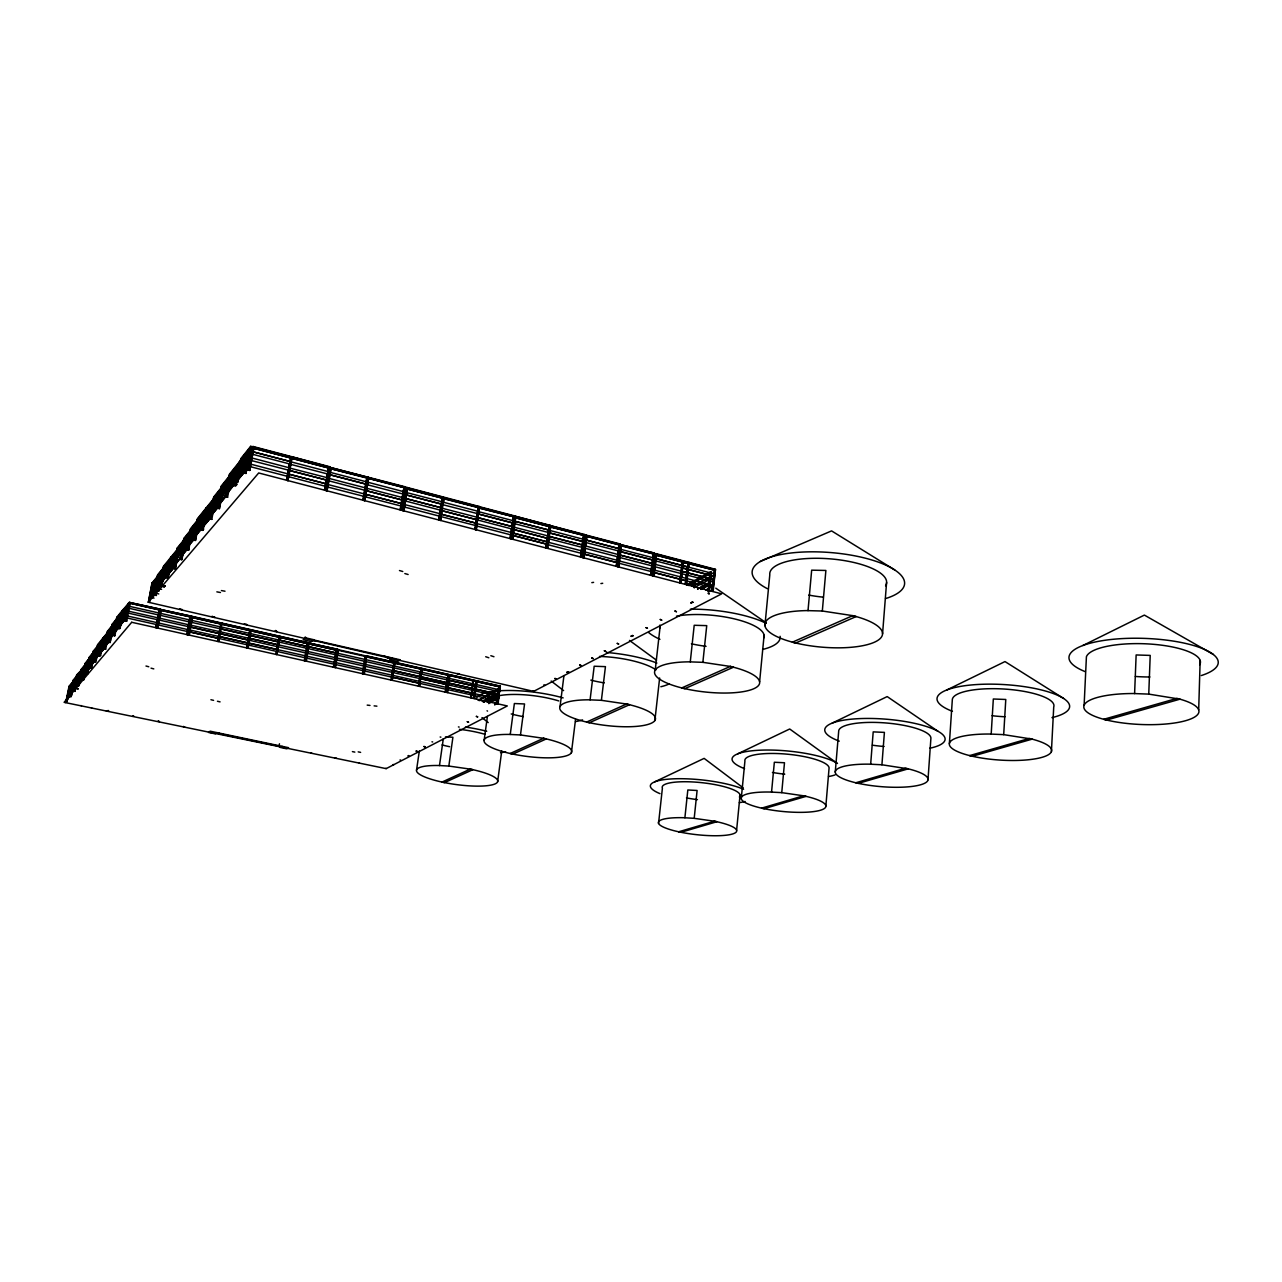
<?xml version="1.0" encoding="UTF-8"?>
<svg xmlns="http://www.w3.org/2000/svg" width="1282" height="1282" viewBox="0 0 1282 1282"><rect width="100%" height="100%" fill="white"/><g stroke="black" fill="none" stroke-linecap="round" stroke-linejoin="round"><path stroke-width="1.5" d="M1198.686 709.747L1200.16 660.39M1148.752 694.107L1133.32 693.53A57.642 15.4 2.4 0 0 1088.242 712.968A57.642 15.4 2.4 0 0 1176.251 722.727A57.642 15.4 2.4 0 0 1176.988 698.386L1103.754 719.298L1106.67 720.035L1180.001 699.171L1148.752 694.107L1150.21 655.406L1136.14 654.958L1134.602 693.578M145.988 666.031L148.76 666.752M1084.123 705.244L1086.415 656.737A57.225 16.57 2 0 1 1150.916 644.109A57.225 16.57 2 0 1 1199.728 664.733M1051.416 751.605L1053.724 706.975A50.911 13.814 3.5 0 0 1006.61 689.203A50.911 13.814 3.5 0 0 952.35 699.347L949.385 743.544M151.036 668.162L153.792 668.884M1003.694 734.634L990.057 734.041A51.248 12.82 3.8 0 0 954.657 750.13A51.248 12.82 3.8 0 0 1034.045 759.04A51.248 12.82 3.8 0 0 1029.334 738.448L969.625 755.595L972.349 756.252L1032.154 739.137L1003.694 734.634L1005.777 699.475L993.326 698.994L991.194 734.089M927.992 779.793L930.876 738.608A46.248 11.794 4.6 0 0 885.333 722.92A46.248 11.794 4.6 0 0 838.684 731.349L835.255 772.149M881.92 764.777L869.645 764.168A46.537 10.929 4.8 0 0 841.329 777.934A46.537 10.929 4.8 0 0 914.034 786.154A46.537 10.929 4.8 0 0 905.541 768.222L855.783 782.773L858.347 783.35L908.201 768.847L881.92 764.777L884.404 732.391L873.202 731.878L870.67 764.216M882.561 633.853L886.583 582.509M825.864 805.993L829.085 767.934A42.306 10.064 5.5 0 0 785.449 754.024A42.306 10.064 5.5 0 0 744.922 761.027L741.236 798.766M822.323 611.017L852.722 615.648A59.052 18.044 4.8 0 1 865.975 644.99A59.052 18.044 4.8 0 1 773.431 634.814A59.052 18.044 4.8 0 1 806.715 610.601L822.323 611.017L825.88 570.458L811.666 570.17L808.013 610.633M781.748 792.645L803.558 795.802A42.546 9.327 5.6 0 1 814.535 811.474A42.546 9.327 5.6 0 1 747.759 803.846A42.546 9.327 5.6 0 1 770.642 792.052L781.748 792.645L784.488 762.758L774.344 762.261L771.556 792.1M764.905 625.616L769.793 574.865A58.587 19.374 4.5 0 1 832.338 559.048A58.587 19.374 4.5 0 1 885.574 585.826M759.617 681.752L764.104 635.231M736.605 830.303L740.067 794.808M712.824 581.852L713.177 579.48L655.134 564.32M655.519 560.843L713.529 576.051L713.786 573.743L655.679 558.583L687.216 566.804M711.847 591.162L714.507 570.137L711.847 591.162L713.193 591.13L715.484 569.336L655.759 553.6L652.794 575.874L654.14 575.826L656.544 554.866L653.676 576.099M712.712 591.387L715.484 569.336M694.203 818.333L714.523 821.233A39.389 8.012 6.2 0 1 727.311 835.063A39.389 8.012 6.2 0 1 665.358 827.932A39.389 8.012 6.2 0 1 684.043 817.724L694.203 818.333L697.104 790.481L687.825 789.968L684.892 817.772M708.065 591.851L709.859 574.945M708.513 591.627L710.308 574.705M693.802 581.932L710.5 572.83L710.613 571.804L711.542 572.06L710.981 573.31M708.962 590.393L709.202 588.085L709.17 590.457M700.773 589.351L709.571 584.656L710.02 582.413L697.712 589.015M700.982 589.416L709.779 584.72L710.404 576.644L710.388 578.999M709.459 591.867L711.238 574.945M702.873 662.329L730.291 666.432A52.818 14.679 6 0 1 746.925 690.918A52.818 14.679 6 0 1 663.868 681.655A52.818 14.679 6 0 1 689.139 661.849L702.873 662.329L706.735 625.632L694.203 625.279L690.277 661.881M692.088 586.355L692.488 582.653M692.52 586.114L693.033 581.419L693.947 581.659M693.434 586.355L693.915 580.938L710.613 571.804M693.642 587.252L694.235 581.691M694.123 587.733L694.716 582.172M695.165 581.932L694.556 587.541L694.588 585.217L710.404 576.644M679.668 582.893L682.553 560.731L679.668 582.893L681.03 582.861L683.322 561.981L680.566 583.118M658.547 823.429L662.393 788.206A39.181 8.67 6.2 0 1 703.193 782.837A39.181 8.67 6.2 0 1 739.345 797.003M685.309 584.239L688.065 563.102L685.309 584.239L686.671 584.191L689.059 562.301L686.191 584.464M654.878 720.532L659.637 677.986M655.23 670.101L660.214 625.696M650.551 575.153L653.403 553.904L650.551 575.153L651.897 575.105L654.413 553.103L620.2 544.546L654.413 553.103M651.432 575.378L653.964 553.375M652.794 575.874L655.759 553.6M616.273 566.195L619.254 544.818L616.273 566.195L617.62 566.147L620.28 544.017L586.034 535.059L582.813 557.606L584.159 557.558L586.819 536.341L583.727 557.83M617.636 562.606L618.565 554.93M619.03 551.1L620.28 544.017M601.402 700.325L626.513 704.026A48.187 12.291 6.8 0 1 645.391 725.099A48.187 12.291 6.8 0 1 569.609 716.574A48.187 12.291 6.8 0 1 589.063 699.812L601.402 700.325L605.441 666.64L594.175 666.239L590.089 699.844M620.087 545.587L654.301 554.128L621.433 545.539L618.902 566.628L617.555 566.676L620.648 544.257M618.453 566.9L619.591 557.446L651.625 565.747M619.975 555.042L651.993 563.359L619.879 555.106L620.68 549.225L620.296 551.629L652.394 559.881L620.392 551.548M571.419 752.678L575.554 719.33M560.042 706.606L563.952 675.598M580.49 556.853L583.582 535.347L580.49 556.853L581.836 556.805L584.64 534.53L549.898 525.444L546.949 547.831L547.879 548.071L550.683 526.742L549.497 532.911L582.525 541.405L549.497 532.911M581.403 557.093L584.64 534.53M582.813 557.606L586.034 535.059M520.476 734.955L543.536 738.304A44.181 10.336 7.4 0 1 563.535 756.54A44.181 10.336 7.4 0 1 494.179 748.672A44.181 10.336 7.4 0 1 509.323 734.426L520.476 734.955L524.546 703.962L514.37 703.53L510.252 734.474M545.892 547.815L549.113 526.181L545.892 547.815L547.879 548.071M547.302 542.318L547.815 538.44M548.824 530.684L550.17 525.364L546.533 548.135M547.59 542.238L548.343 536.421M548.856 532.543L549.754 525.668M548.039 544.658L549.129 536.357L582.076 544.914L549.033 536.437M498.185 703.818L499.515 688.13L489.131 693.802L488.025 701.863M497.608 781.78L501.727 751.044M487.208 702.296L488.955 695.229M487.481 702.151L488.586 694.091L488.234 702.328M510.14 538.472L513.473 516.71L510.14 538.472L511.486 538.424L510.54 538.184M511.358 536.773L512.159 530.924M512.688 527.014L514.563 515.893L478.827 506.55L475.221 529.498L478.827 506.55M488.779 702.039L489.884 693.963M514.867 521.277L548.327 529.915L514.867 521.277L515.749 517.447L512.8 538.905L511.47 538.969L514.563 515.893M484.179 740.034L487.4 716.462M511.47 538.969L514.947 516.149L550.17 525.364M512.415 539.209L514.531 523.665L547.927 532.351M513.81 529.514L547.142 538.248L513.729 529.594L514.05 527.206L547.558 535.812M447.722 692.552L449.79 674.669L500.333 686.142L497.688 703.722L499.227 686.96L497.144 703.802M497.416 703.658L499.515 688.13M497.688 703.722L500.333 686.142M488.474 694.908L478.362 700.405L488.586 694.091M479.869 700.741L478.474 699.603M470.622 697.664L473.362 679.989L471.343 697.825M473.571 698.353L476.183 681.511L473.571 698.353L474.58 698.353L477.016 680.854L474.292 698.514M448.828 766.059L470.238 769.12A40.976 8.782 7.8 0 1 490.974 785.113A40.976 8.782 7.8 0 1 426.826 777.773A40.976 8.782 7.8 0 1 438.636 765.514L448.828 766.059L452.915 737.246L445.463 736.894M445.319 692.056L447.995 675.149L445.319 692.056L446.328 692.056L448.844 674.492L366.668 655.855L364.392 673.995M446.04 692.216L448.844 674.492M449.79 674.669L446.985 692.392M439.486 765.562L443.316 738.72M479.244 508.169L476.183 529.754L474.885 529.274L478.346 507.368M475.414 525.588L475.846 523.104L441.345 514.29L475.846 523.104M476.263 519.595L441.889 510.685L476.263 519.595L476.696 517.127L442.242 508.281L440.447 520.412L439.47 520.172L440.063 516.213M478.09 513.826L476.231 529.21L474.885 529.274M403.766 510.845L407.484 488.682L404.118 510.524L402.788 510.589L406.666 487.352L479.452 506.566L479.308 507.624L406.154 488.762L442.899 498.377L443.059 497.304L408.253 488.186M476.183 529.754L479.452 506.566M477.898 517.672L511.79 526.469L477.898 517.672L477.641 519.995L511.454 528.857M416.522 770.178L419.342 750.932M438.716 519.819L442.306 497.785L438.716 519.819L439.678 520.075L440.559 514.146M478.298 507.928L514.419 516.95L442.691 498.474L443.428 496.983L439.838 519.851M441.152 510.204L441.729 506.262M442.867 504.611L444.021 498.394L440.447 520.412M418.589 686.11L421.057 668.403M420.929 669.22L418.445 686.03L419.326 686.271L421.938 669.22M419.326 686.271L422.211 668.467L419.454 686.03M394.76 663.307L392.196 680.181L391.074 679.973L393.911 662.922M392.196 680.181L394.776 662.249L392.084 679.973M400.24 509.771L403.974 487.609L400.24 509.771L401.587 509.707L405.128 486.791L329.891 467.369L329.714 468.459L367.902 478.01M401.234 510.028L405.128 486.791M402.788 510.589L406.666 487.352M362.486 673.611L365.386 656.464L362.486 673.611L363.479 673.595L366.011 655.983M366.668 655.855L363.639 673.819M334.746 667.393L337.855 649.333L334.746 667.393L335.74 667.377M335.499 667.553L338.24 650.535M363.03 500.06L366.892 477.753L363.03 500.06L364.04 500.317L367.806 477.016M402.692 493.939L367.325 484.74L368.639 478.362L364.777 500.653L363.767 500.397L364.649 494.9M366.716 482.096L368.062 476.936L363.767 500.397M364.777 500.653L366.828 488.298L402.211 497.48M333.464 667.137L336.461 649.926L333.464 667.137L334.474 667.137L337.358 649.269L308.401 642.923L337.358 649.269M335.147 661.64L334.474 667.137M335.756 657.858L336.669 652.185M336.974 650.295L308.257 643.756L336.974 650.295L337.118 649.445M304.411 660.663L307.488 643.372L304.411 660.663L305.42 660.663M305.18 660.839L305.821 657.041M306.446 653.243L307.071 649.445M308.017 643.74L191.531 617.363L308.017 643.74L308.385 642.715L191.883 616.305L188.326 634.766L189.319 634.75L192.524 617.347L189.127 634.959M308.625 642.731L305.661 660.679M279.123 745.836L279.476 743.784M324.554 490.012L328.577 467.561L324.554 490.012L325.9 489.932L329.762 466.744L252.987 446.473L248.5 470.286L249.83 470.206L253.836 447.851L249.541 470.558M325.58 490.269L327.423 479.228M328.032 475.542L328.961 470.013M291.479 458.139L252.506 447.947L329.266 468.17L329.762 466.744M327.038 490.798L331.044 468.379L327.038 490.798L326.029 490.541L326.638 486.856M327.263 483.17L327.872 479.5M328.48 475.814L329.41 470.302M326.029 490.541L330.211 467.017M275.999 654.333L277.056 654.301L275.999 654.333L279.204 636.946M276.063 654.317L279.139 636.289M276.768 654.509L280.069 636.305L276.992 654.317M329.442 467.097L291.335 456.68L287.008 480.349L288.033 480.606L291.879 458.395M250.711 629.622L247.346 647.923M246.593 647.795L249.83 630.343L246.593 647.795L248.131 648.099L251.144 630.84M286.607 480.093L290.758 457.514L286.607 480.093L287.937 480.013L291.976 456.696L287.633 480.365M244.83 473.154L249.301 449.469L250.423 449.774L245.952 473.443L244.83 473.154L248.836 450.895M245.952 473.443L250.679 446.312L251.801 446.617L247.586 470.061L246.192 470.093L250.214 447.755L251.336 448.043L247.314 470.382M246.833 467.097L237.555 478.41L247.746 466.504L248.195 464.02L238.853 475.43L248.195 464.02M248.852 460.302L239.51 471.776L248.852 460.302L249.301 457.818L239.942 469.34L249.301 457.818M249.974 454.116L240.599 465.703L249.974 454.116L250.407 451.649L241.048 463.267L250.407 451.649M217.603 641.337L221.097 622.924L217.603 641.337L218.421 641.481M248.5 470.286L252.987 446.473M218.597 641.321L221.866 623.132L218.629 641.272L217.812 641.128M250.679 446.312L240.792 458.668L235.664 485.91L234.558 485.622L238.516 463.763L239.878 463.731L238.773 463.443L229.334 475.205L231.241 476.071M234.558 485.622L238.965 462.353L240.647 462.754M235.327 484.692L236.689 484.66L235.327 484.692L239.494 461.712L244.397 455.591M235.584 484.372L239.542 462.465M236.866 481.423L240.856 459.437L241.961 459.725L237.987 481.712L236.609 481.728L237.987 481.712M236.433 484.965L240.583 462.001L247.971 452.818M237.731 482.016L241.705 460.046L240.583 459.757L250.471 447.418L251.593 447.706L239.285 462.786L240.391 463.074L249.029 452.354M221.482 485.766L217.411 507.993L219.543 508.521L223.613 486.327L221.482 485.766L240.071 462.642M225.536 496.887L219.382 504.355L220.007 498.922M236.064 477.401L220.632 496.054L220.2 498.41L227.859 489.436M220.712 495.076L221.706 490.205L238.276 469.981M218.469 508.265L222.539 486.054M210.873 508.81L206.017 514.419L206.434 512.143L221.866 493.41L222.299 491.07L213.934 501.358L228.693 483.426M222.587 486.791L221.53 486.519L217.652 507.704L219.302 508.81L220.151 502.784M221.049 499.323L221.225 496.919M206.434 512.143L222.106 493.474L222.539 491.134M229.526 474.132L225.408 496.711L227.587 497.272L231.689 474.709L229.526 474.132L238.965 462.353M226.962 493.378L227.667 489.468M228.677 484.58L237.875 473.667L228.677 484.58L228.244 486.984L236.321 477.465M230.167 475.782L229.574 481.087L237.41 471.439M226.497 496.999L230.6 474.42M228.18 491.439C229.67 492.352 226.065 495.028 219.815 501.999L235.215 483.522M228.837 487.865L229.27 485.477L229.093 487.929M230.167 481.984L230.359 479.532M201.578 530.171L202.828 530.155L201.578 530.171L205.777 508.393L207.299 508.826M202.236 529.354L203.501 529.338L202.236 529.354L206.226 507.832L223.613 486.327M195.425 534.77L194.399 540.267L195.409 540.523L196.242 534.77L188.694 543.889L203.021 526.854L203.437 524.578L195.649 534.001L203.678 524.642M197.091 531.485L197.284 529.178L189.72 538.376L204.062 521.181C208.309 511.502 184.624 545.01 204.479 518.906M202.604 530.411L206.803 508.65L190.569 528.697L186.675 549.545L188.678 550.042L192.556 529.194L190.569 528.697M209.911 518.889L203.902 525.78L204.335 523.489L219.719 505.14M204.96 520.091C225.584 493.137 201.947 527.815 205.376 517.8L212.315 509.355M203.277 529.61L207.251 508.105L212.139 502.063M186.643 634.43L187.637 634.414L186.643 634.43L189.848 617.027M187.444 634.622L191.002 616.145L160.49 609.463L191.002 616.145M213.709 496.999L209.687 518.857L211.802 519.386L215.809 497.528L213.709 496.999L230.552 476.119M188.326 634.766L191.883 616.305M210.745 519.13L214.767 497.272M210.969 518.841L214.799 498.009L213.757 497.737L209.928 518.585L211.802 519.386M188.678 550.042L187.46 550.042L189.143 541.02M189.832 537.414L190.505 533.793M187.669 549.802L191.563 528.953M187.877 549.545L191.595 529.674L190.585 529.418L187.46 550.042M184.4 545.555L184.576 543.328L177.477 551.997L190.922 535.828L191.339 533.633M188.47 550.282L190.313 539.129M197.524 518.601L193.598 539.77L195.633 540.267L199.559 519.098L197.524 518.601L205.777 508.393M197.46 523.777L198.149 520.107M194.608 540.01L198.55 518.841M196.242 534.77L196.05 537.078M196.867 531.421L197.284 529.178M198.133 525.908L198.309 523.617M177.301 547.943L173.503 568.166L175.442 568.631L179.24 548.408L177.301 547.943L183.566 540.251M175.442 568.631L174.272 568.631L178.278 548.167L184.544 540.491M174.272 568.631L178.294 548.888L177.317 548.648M175.249 568.871L177.269 558.087M177.877 554.898L178.278 552.766M183.823 538.472L179.977 559.016L181.948 559.497L185.794 538.969L183.823 538.472L197.284 521.918M181.948 559.497L180.762 559.497L184.063 541.885M180.954 559.256L184.816 538.728L192.556 529.194M176.051 563.375L169.16 571.628L189.095 546.901L181.563 555.619M177.044 558.039L170.153 566.356L183.791 548.792L181.74 559.737M184.175 545.491L184.576 543.328M155.827 594.592L153.968 594.159L157.654 574.801L159.513 575.233L155.651 594.8L155.074 594.159M163.551 566.211L159.833 585.842L161.724 586.291L165.442 566.66L163.551 566.211L170.602 557.574L171.964 558.039L168.182 577.269L167.221 577.044L170.987 557.093L177.06 549.658M161.724 586.291L160.587 586.291L164.497 566.436M160.587 586.291L164.513 567.125L163.567 566.9M161.532 586.515L162.542 581.227M157.173 581.675L156.644 585.89L163.118 578.118L165.266 567.573L163.391 567.125L171.564 557.798L157.654 574.801M155.875 627.587L159.369 609.895L155.875 627.587L156.869 627.555L160.346 609.206L129.514 602.444L160.346 609.206M157.798 621.93L159.641 612.219M157.205 627.587L158.006 627.779L157.029 627.795L160.667 609.238M166.644 577.717L167.798 577.717L166.644 577.717L170.234 558.744L171.195 558.968M166.836 577.493L170.602 557.574M157.846 627.988L161.324 610.296L190.842 617.011L160.33 610.312M156.644 589.608L150.138 597.043L162.141 583.31L155.459 590.954L155.859 588.903L167.99 574.657C172.477 565.025 150.972 595.281 168.391 572.541M162.558 577.461L169 569.384C173.407 559.801 151.981 590.153 169.384 567.285M157.109 580.858L152.061 586.964L164.112 572.942L157.414 580.73L157.798 578.679L169.993 564.128L170.378 562.029L163.711 570.153L170.602 562.077M167.605 577.942L171.019 560.635M168.182 577.269L171.948 557.333L178.022 549.898M159.513 575.233L152.846 583.342L149.417 602.22L148.279 602.22L533.6 691.383L721.638 593.854L258.692 472.962L148.392 602.252L151.933 583.134L162.013 570.843M148.392 602.252L152.221 582.925L165.298 585.954M149.241 602.444L152.895 584.015L151.757 584.015L163.038 570.282M154.144 593.951L157.654 575.49M154.898 594.383L158.583 575.009M156.42 589.544L156.244 591.659M157.606 584.48L157.221 586.531M119.803 628.597L118.777 628.581L122.159 611.274L123.024 611.466L119.803 628.597L123.344 610.424L122.479 610.232L116.758 617.315L113.249 635.247L114.979 635.632L113.97 635.616L117.624 617.507M109.851 639.077L105.765 644.029L115.781 630.984M111.999 633.212L106.678 639.398L116.694 626.257M114.835 635.808L118.489 617.7L116.758 617.315M122.768 610.504L119.242 628.02L120.123 628.212L123.649 610.04L129.546 602.748L122.784 609.847L118.777 628.581M124.931 621.145L125.973 621.161L124.931 621.145L128.344 603.598L129.386 603.614L123.489 610.889M125.091 620.953L128.665 602.54M126.197 618.309L120.652 625.023L126.581 616.354L121.021 623.1L126.774 616.402M127.142 613.437L121.582 620.216L127.527 611.482L121.95 618.293L127.719 611.53M128.456 606.642C113.794 626.449 132.11 599.704 128.088 608.581L122.511 615.424L127.174 609.992M125.812 621.353L129.674 602.236M126.758 621.049L125.924 620.873L126.758 621.049L130.155 603.502M99.227 655.727L102.752 638.324L103.586 638.5L100.044 655.903L99.227 655.727L100.044 655.903M99.643 655.23L100.605 655.246L99.643 655.23L103.041 637.971L112.672 626.113M96.663 657.618L91.743 663.259L100.413 653.067C104.098 644.894 87.993 668.291 100.765 651.24M97.544 653.115L92.624 658.82L101.31 648.5C104.98 640.311 88.875 663.884 101.663 646.673M98.426 648.644L93.49 654.381L102.207 643.965C105.861 635.744 89.756 659.477 102.56 642.138M100.477 655.406L103.858 638.164L109.162 631.657L107.48 631.273L104.05 648.74L105.733 649.125L104.755 649.109L108.329 631.465M104.755 649.109L108.313 632.106M106.518 644.59L106.15 646.448M105.589 649.285L109.162 631.657M112.063 624.398L108.585 642.09L110.14 642.635L113.761 624.783L112.063 624.398L123.344 610.424M111.79 633.164L111.63 635.087M112.704 628.5C99.227 646.785 116.101 621.914 112.351 630.375L103.121 641.449L112.544 630.423M86.134 663.355L82.993 679.62L82.208 679.444M83.667 679.925L86.92 663.515L85.349 663.179L82.08 679.588L83.538 680.085L86.775 664.3L85.189 663.948L103.425 639.317L97.464 645.455L99.099 645.808L89.179 657.938L90.766 658.291L85.862 664.268M89.339 657.169L86.038 673.771L87.496 674.268L90.926 657.506L89.339 657.169L99.243 645.006L97.624 644.654L94.259 661.672L95.894 662.041L99.243 645.006M84.404 675.662L79.821 680.886L88.394 669.813M85.269 671.335L80.67 676.592L88.73 667.137C92.256 659.365 77.144 681.303 89.067 665.39M86.134 667.009L81.535 672.329L90.125 661.047M103.586 638.5L93.426 650.984L90.093 667.81L91.567 668.307L90.766 668.13L94.227 651.16M91.022 667.826L94.195 651.801L93.394 651.625L90.766 668.13M88.202 669.765L83.699 675.165L92.464 663.788M93.346 659.349L92.993 661.127M94.227 654.926L93.874 656.705M91.567 668.307L95.028 651.352L93.426 650.984M98.442 644.83L95.205 661.688L94.387 661.512M92.288 663.755L87.657 669.284L96.471 657.57M93.153 659.317L88.538 664.893L97.352 653.083M98.249 648.596L98.073 650.439M67.017 701.703L70.125 686.655M66.888 700.725L69.516 687.697L65.719 702.584L68.956 686.815L78.234 688.771M67.465 699.892L69.404 685.886L66.376 701.414M76.664 674.893L78.202 675.213L74.885 691.383L73.475 690.902L76.664 674.893L82 669.508L72.994 680.454L69.821 696.286L71.343 696.607L70.462 696.591L73.491 681.511M70.59 696.447L73.747 680.614M71.728 694.732L74.516 680.79L72.994 680.454M74.885 691.383L77.433 675.053M71.039 693.706L75.75 687.072M73.747 684.139L69.468 689.059L77.433 678.627M77.865 685.694L78.763 685.726L77.865 685.694L81.215 669.348M86.92 663.515L82.24 669.204L79.131 685.277L78.234 685.261L81.471 669.044L90.926 657.506M75.574 687.04L71.375 692.024L78.987 683.194C82.433 675.71 67.994 696.463 79.324 681.463M80.029 678.947L72.209 687.841L80.029 678.947C82.865 671.447 69.052 692.28 80.189 677.184M80.702 674.636L73.058 683.659L80.702 674.636C84.131 667.105 69.661 688.178 81.038 672.922M78.651 685.87L82 669.508M399.471 570.538L402.772 571.5M404.84 573.551L408.125 574.512M129.594 606.37L158.696 612.924M129.226 608.325L158.279 614.911M128.649 611.226L157.734 617.796M128.312 613.133L157.398 619.703M152.221 582.925L165.106 586.178M252.522 454.277L289.46 463.892M127.751 616.049L156.853 622.603M164.481 586.707L151.869 584.047L152.895 584.015M68.106 694.363L71.888 695.165M127.335 618.052L156.484 624.542M251.849 457.978L288.754 467.658M152.189 587.172L161.58 589.351M251.336 460.542L288.338 470.125M156.933 582.957L151.773 589.255L159.321 590.938M250.743 464.164L287.697 473.827M163.118 578.118L151.196 592.268L158.76 593.935M250.294 466.664L287.264 476.295M150.811 594.287L156.484 595.521M246.849 452.53L249.301 449.469M244.365 455.879L241.897 458.956L240.792 458.668M248.083 451.248L251.801 446.617M238.724 465.158L221.289 486.823L223.18 487.657L222.106 487.384L230.375 477.144M249.958 451.2L249.109 450.559M128.504 603.405L122.623 610.697L123.649 610.697M221.129 488.618L213.533 498.025L215.616 498.554L207.075 509.114L206.033 508.842L220.953 490.397M241.16 464.917L244.654 460.591M246.977 457.722L249.301 454.838L240.006 466.36M107.48 631.273L111.822 625.92M118.489 617.7L112.912 624.59L109.579 642.106L108.73 641.913M248.596 457.241L239.301 468.715L247.698 458.748M229.366 481.119L221.706 490.205M111.694 626.722L107.319 632.09L109.002 632.475L108.025 632.459M112.608 625.6L118.313 618.549L116.598 618.148L123.184 611.274L111.903 625.231L113.441 625.792M97.624 644.654L102.752 638.324M227.699 485.013L221.273 492.56M112.544 626.914L102.881 638.789L106.935 635.007M190.121 531.469L183.647 539.45L185.409 540.171M198.261 521.47L191.178 530.187L192.172 530.428L190.922 535.828M199.159 520.364L197.348 519.595L205.585 509.403L206.61 509.659L190.377 529.674L192.38 530.171L184.432 539.93M115.508 624.126L112.159 627.956L122.094 616.225L116.486 622.828M183.406 541.18L177.124 548.888L178.871 549.593M197.059 525.155L190.746 532.879L197.284 525.219M246.336 464.821L238.212 474.773L246.593 464.885M116.005 624.671L111.79 629.831L116.197 624.719M205.12 515.508L197.316 525.059L205.344 515.572M206.017 514.419L214.334 504.563M229.526 485.541L220.632 496.054M184.4 541.421L170.81 558.039L171.772 558.263L177.877 550.811M220.039 498.377L212.876 507.127L227.603 489.371M85.349 663.179L90.125 657.346L86.952 673.803L86.166 673.627M196.643 527.383L183.999 542.59L196.867 527.447M163.215 568.711L157.478 575.698L159.337 576.147L152.67 584.239M164.144 567.573L171.387 558.744M116.502 626.209L111.246 632.619L121.165 621.017L115.765 627.587M236.513 479.676L227.587 490.557L236.769 479.74M219.607 500.717L205.376 517.8M106.518 638.708L102.768 643.276L106.71 638.757M217.459 503.682L212.443 509.435M246.833 467.994L238.404 477.882M84.852 665.502L81.311 669.813L85.638 665.678M188.71 538.873L183.598 544.77M94.035 654.878L89.403 660.518L96.695 651.833M178.054 552.702L171.147 561.099L182.989 546.933M234.959 483.458L227.411 493.025M246.384 469.565L237.106 480.846L246.641 469.645M96.887 651.881L93.137 656.16M183.214 546.997L177.076 554.128M202.075 523.937L196.274 530.652M105.973 641.449L102.223 646L110.412 636.289M189.095 540.603L182.989 548.007L195.601 532.943M218.966 504.227L211.818 512.896L218.02 505.733M69.404 685.886L78.202 675.213M89.948 660.999L85.413 666.496L92.528 658.067M176.499 556.244L170.746 563.199L176.724 556.292M219.126 504.291L226.513 495.317M110.605 636.321L106.31 641.256M195.842 533.008L189.319 540.571M89.243 662.313L92.721 658.099M115.572 630.952L110.316 637.298L120.236 625.824L114.835 632.33M183.566 548.728L176.467 557.333L190.121 541.389L182.573 550.186M210.344 516.582L204.335 523.489M105.621 643.292L101.871 647.827L105.813 643.34M219.975 505.204L211.386 515.22M72.241 684.091L69.26 686.623L78.058 675.967L76.519 675.646L81.84 670.278L72.85 681.207L74.356 681.527L72.401 689.956M96.647 654.413L101.31 648.5M80.926 705.549L81.487 705.837M156.725 582.909L151.885 589.031M203.902 525.78L210.825 517.431M227.587 497.272L225.648 496.422L229.574 474.885L230.664 475.173M202.139 528.264L195.233 536.245M106.326 644.558L101.326 650.567L110.717 639.766L105.396 645.872M188.069 546.1L181.964 553.439L194.56 538.536M163.295 575.987L156.821 583.791L169 569.384M120.123 628.212L119.402 627.827M194.8 538.584L188.278 546.1M157.398 584.432L151.324 592.044M104.707 647.907L100.974 652.394L104.9 647.939M194.399 540.267L197.556 519.322L198.582 519.579M155.747 587.989L150.715 594.015L155.971 588.037M160.603 613.373L189.319 619.879M290.854 458.123L329.266 468.17M155.859 588.903L167.99 574.657M75.029 685.758L68.811 693.225L72.914 688.306M180.762 559.497L183.855 539.193L184.832 539.434M75.205 685.79L71.872 689.508M160.234 615.312L188.967 621.818M71.375 691.174L68.299 694.844L71.552 691.206M167.221 577.044L168.375 577.044M82.785 678.675L79.484 682.601L82.961 678.723M154.769 593.101L149.754 599.063L154.994 593.149M159.689 618.196L188.438 624.703M291.318 461.953L327.727 471.455M70.879 693.674L67.802 697.328L75.414 688.771M159.353 620.103L188.117 626.577M290.886 464.421L327.311 473.907M71.568 694.139L67.465 698.978L70.718 695.389M158.776 623.052L187.541 629.526M290.181 468.186L326.702 477.561M158.407 624.991L187.188 631.465M288.754 476.728L325.195 486.231M91.198 707.68L91.759 707.968M288.033 480.606L286.896 479.74M106.15 710.773L106.71 711.045M107.944 710.5L108.633 710.645M191.803 620.408L220.2 626.85M329.714 468.459L404.952 487.865L367.63 478.106M191.451 622.331L219.911 628.725M330.115 472.337L365.979 481.695M190.922 625.215L219.398 631.593M329.105 478.442L365.001 487.769M190.04 630.039L218.533 636.401M328.769 480.814L364.617 490.205M328.08 484.564L364.024 493.858M327.679 487.032L363.639 496.294M132.959 715.693L133.649 715.821M221.065 626.946L249.173 633.324M220.167 631.786L248.291 638.148M367.79 482.224L403.077 491.519M218.998 638.468L247.154 644.798M365.45 496.823L400.897 505.973M250.695 633.629L278.498 639.942M406.586 492.592L441.489 501.599M249.525 640.311L277.313 646.641M248.692 645.102L276.495 651.4M405.368 500.974L440.159 510.092M248.131 648.099L246.801 647.602M404.808 504.611L439.71 513.617M404.423 507.031L439.261 516.117M278.963 642.042L306.526 648.227M278.482 644.878L306.061 651.064M443.219 502.207L477.545 511.149L477.208 513.553L442.771 504.691M278.146 646.785L305.741 652.955M277.665 649.654L305.26 655.807M277.393 651.512L304.908 657.746M441.072 516.63L475.494 525.508M309.026 643.933L306.43 660.839L304.651 660.486M308.257 648.628L335.515 654.749M307.776 651.464L335.003 657.618M307.472 653.371L334.762 659.461M306.991 656.208L334.249 662.345M306.686 658.115L333.993 664.188M316.766 640.696L312.52 640.696M337.727 650.182L448.732 675.31L366.299 656.881M337.855 653.291L364.761 659.397M514.947 516.149L584.207 534.834M337.486 655.214L364.457 661.272M512.592 520.54L478.747 511.71M337.038 658.035L364.024 664.076M336.733 659.926L363.735 665.967M216.946 732.615L215.328 733.865L208.549 732.439L210.152 731.189L288.546 747.678L286.783 748.816L280.389 747.47L282.136 746.332M336.333 662.714L363.223 668.819M336.028 664.605L362.998 670.662M510.973 532.415L477.048 523.665L476.792 525.989L510.637 534.818M219.478 733.336L216.113 733.256M366.604 659.829L393.286 665.823M549.337 526.806L584.512 535.588L514.403 517.511L549.625 526.726M366.315 661.704L392.997 667.698M549.914 530.476L582.717 539.113M365.867 664.509L392.58 670.486M365.578 666.4L392.292 672.361M365.146 669.22L391.859 675.165M548.824 538.728L581.788 547.27M364.905 671.063L391.571 677.056M548.359 542.286L581.339 550.795M394.327 666.079L420.736 672.024M394.103 667.906L420.464 673.883M393.334 672.617L419.711 678.563M585.666 542.462L618.212 550.843M384.376 655.951L387.757 658.099L388.895 657.329M392.965 675.39L419.294 681.367M585.313 545.908L617.7 554.401M287.472 747.983L287.937 748.239M392.484 658.019L389.904 659.765L397.596 661.544L400.208 659.813L313.481 639.942M585.025 548.263L617.411 556.741M580.938 553.231L547.943 544.722M584.48 551.853L616.995 560.25M279.188 745.803L278.402 746.3L281.255 746.909M421.313 672.105L447.386 678.034M420.977 674.012L447.13 679.893M419.887 681.463L445.992 687.328M310.885 752.822L311.879 753.255M419.599 683.322L445.719 689.203M449.79 678.531L498.842 689.684M458.043 673.643C454.95 673.627 461.328 673.739 458.235 673.723M652.554 557.622L620.568 549.289M448.86 685.021L498.041 696.078M334.634 757.806L335.067 758.063M448.123 689.7L497.416 700.693M336.124 758.079L336.557 758.335M654.765 566.708L712.936 581.788M651.224 569.24L619.174 560.955L618.998 563.247L651.064 571.5M654.461 570.121L712.568 585.249L712.327 587.557L654.092 572.525L685.71 580.666M681.976 562.029L715.372 570.362L655.182 554.914L688.466 563.615M475.253 686.271L449.453 680.422L498.666 691.495M682.328 567.942L713.417 576.115M681.944 571.387L713.177 579.48M474.292 693.61L448.396 687.841L497.672 698.834M359.104 762.838L359.521 763.094M686.575 584.945L693.033 581.419M687.489 585.185L692.328 582.541M696.495 580.265L708.193 573.871M687.681 585.281L693.402 582.893M688.594 585.505L692.088 583.614M696.783 581.05L709.811 573.951M478.362 700.405L500.284 688.306M491.743 693.706L498.49 690.037M710.629 576.708L694.588 585.217M482.032 701.318L488.586 697.905M694.347 587.477L708.625 579.945M483.378 702.248L488.17 699.668M483.554 702.28L488.346 699.716M533.889 691.222L532.815 691.206M697.504 588.967L709.811 582.365M488.65 703.594L498.49 698.353M705.677 589.96L709.411 588.15M494.836 702.84L498.105 701.11M494.58 704.667L498.041 702.985L494.756 704.715M487.064 710.789L487.545 711.109M458.427 726.91L459.164 727.07M440.159 737.006L440.88 737.15M431.97 741.813L432.675 741.957M543.889 684.844L545.17 685.373M400.016 759.97L400.705 760.114M407.9 755.883L408.365 756.14M408.557 755.531L409.038 755.787M385.706 768.383L386.363 768.527M393.029 764.585L393.911 764.617M1082.857 645.519L1144.377 615.088L1213.333 654.461M947.061 689.86L1004.992 661.576L1063.531 698.402M832.21 723.096L887.192 696.591L937.959 731.253M737.743 753.832L789.696 728.993L836.697 762.982M654.717 781.844L704.122 758.383L743.223 787.869M760.29 561.5L831.569 530.892L894.772 569.977M488.827 657.762L485.702 656.737M493.955 656.737L490.83 655.711M591.819 582.637L593.598 582.365M600.921 583.566L602.716 583.294M369.985 705.42L367.197 705.116M376.908 706.174L374.12 705.869M354.842 752.117L352.406 751.605M360.611 752.374L358.191 751.861M225.007 591.21L221.401 590.569M220.44 592.508L216.85 591.851M213.565 700.357L210.921 699.732M220.071 701.879L217.443 701.254M68.843 686.96L78.122 688.915M75.35 688.915L68.699 687.697L75.221 689.075M219.078 733.641L278.691 746.124M76.599 682.841L76.263 684.54M78.987 683.194L74.693 688.29M72.721 685.341L76.92 680.277M83.346 676.896L87.849 671.528M91.391 665.054L96.118 659.381M91.935 665.534L87.304 671.047M88.73 667.137L84.211 672.569M85.077 668.226L89.596 662.762M95.557 658.884L100.413 653.067M92.256 660.599L96.999 654.878M97.336 649.894L102.207 643.965M107.063 641.833L107.416 639.974M97.592 645.279L98.41 645.471M98.137 645.791L98.954 645.984M104.195 648.58L105.028 648.772M156.051 627.379L156.869 627.555M188.518 634.574L189.319 634.75M115.204 632.843L109.948 639.173M110.877 634.494L116.133 628.1M108.329 635.375L107.96 637.218M103.041 637.971L103.858 638.164M103.025 638.612L103.842 638.805M102.464 639.301L103.281 639.478M337.615 649.525L448.572 674.669M449.501 674.829L500.044 686.303M191.691 616.514L308.161 642.907M117.303 618.533L118.168 618.725M150.234 597.3L154.032 598.117M148.568 602.027L149.417 602.22M122.784 609.847L123.649 610.04M489.291 694.459L489.019 694.604M489.692 697.312L499.355 691.943M499.403 688.947L499.131 689.107M158.519 585.586L164.304 586.932M387.757 658.099L391.186 658.9M157.798 578.679L164.288 570.827M151.933 583.134L152.846 583.342M160.01 585.634L160.955 585.842M163.311 572.221L169.993 564.128M158.231 576.147L159.16 576.355M175.057 564.817L182.14 556.34M173.695 567.942L174.656 568.166M170.987 557.093L171.948 557.333M176.067 559.465L183.166 550.907M206.226 507.832L207.251 508.105M205.36 509.675L206.386 509.948M214.35 498.57L215.392 498.842M248.772 469.933L249.83 470.206M324.875 489.676L325.9 489.932M326.349 490.205L327.359 490.461M363.367 499.724L365.114 500.333M400.593 509.451L401.587 509.707M403.141 510.268L404.118 510.524M439.069 519.514L440.816 520.107M475.606 529.194L476.551 529.434M511.855 538.664L512.8 538.905M546.308 547.526L547.238 547.767M580.922 556.564L581.836 556.805M583.246 557.317L584.159 557.558M616.722 565.923L617.62 566.147M617.988 566.388L618.902 566.628M651 574.881L651.897 575.105M653.243 575.602L654.14 575.826M680.149 582.637L681.03 582.861M685.79 583.967L686.671 584.191M712.327 590.906L713.193 591.13M234.814 485.317L235.92 485.59M513.329 533.088L546.773 541.725L513.233 533.152M246.448 469.773L247.586 470.061M245.102 472.834L246.224 473.122M238.901 472.401L248.195 460.991M252.714 446.841L291.671 457.049M329.891 467.369L367.742 477.273M367.469 477.353L404.775 487.112M442.851 497.4L479.067 506.871M480.333 507.352L514.162 516.213M585.602 535.347L619.831 544.305M655.31 553.888L715.003 569.609M239.494 461.712L240.583 462.001M693.915 580.938L694.828 581.179M710.5 572.83L711.43 573.07M715.789 588.166L766.011 622.683M629.494 640.423L656.512 660.214M551.18 681.046L563.599 690.597M481.984 717.616L488.202 722.583M706.062 646.336A52.45 15.801 5.9 0 1 691.399 643.788M660.006 627.86A52.45 15.801 5.9 0 1 659.893 625.087M676.463 616.177A52.45 15.801 5.9 0 1 735.836 619.238A52.45 15.801 5.9 0 1 763.735 637.971M780.129 636.289A68.459 20.624 5.9 0 1 762.566 649.461M659.926 639.317A68.459 20.624 5.9 0 1 648.516 632.411M690.357 609.174A68.459 20.624 5.9 0 1 766.267 623.34M523.312 716.638A43.925 11.153 7.4 0 1 511.214 713.946M489.548 700.741A43.925 11.153 7.4 0 1 491.919 698.145M493.346 697.408A43.925 11.153 7.4 0 1 558.84 700.95M582.573 719.891A57.321 14.551 7.4 0 1 575.506 721.59M476.263 698.85A57.321 14.551 7.4 0 1 494.083 691.286M495.958 691.078A57.321 14.551 7.4 0 1 563.151 697.905M449.629 746.701A40.752 9.487 7.8 0 1 442.05 744.922M459.453 729.33A40.752 9.487 7.8 0 1 484.981 734.298M505.621 751.845A53.187 12.387 7.8 0 1 500.493 752.678M465.446 727.054A53.187 12.387 7.8 0 1 486.727 731.237M823.252 597.156A58.587 19.374 4.5 0 1 808.766 595.088M767.389 588.678A76.471 25.303 4.5 0 1 778.527 555.026A76.471 25.303 4.5 0 1 882.593 563.76A76.471 25.303 4.5 0 1 885.509 598.598M604.223 682.873A47.883 13.253 6.8 0 1 590.826 680.133M599.495 656.432A47.883 13.253 6.8 0 1 655.935 669.877M669.268 683.851A62.498 17.291 6.8 0 1 660.855 686.735M606.338 652.458A62.498 17.291 6.8 0 1 656.881 663.066M1149.922 676.976A57.225 16.57 2 0 1 1135.371 676.463M1085.341 671.688A74.693 21.634 2 0 1 1093.033 642.49A74.693 21.634 2 0 1 1194.872 645.888A74.693 21.634 2 0 1 1201.314 675.55M1004.976 716.766A50.911 13.814 3.5 0 1 992.076 715.709M952.446 711.318A66.44 18.044 3.5 0 1 958.68 686.719A66.44 18.044 3.5 0 1 1050.471 692.552A66.44 18.044 3.5 0 1 1051.961 717.632M884.067 746.493A46.248 11.794 4.6 0 1 872.417 745.179M839.261 741.14A60.366 15.4 4.6 0 1 843.812 720.147A60.366 15.4 4.6 0 1 927.046 726.702A60.366 15.4 4.6 0 1 929.69 748.255M784.76 774.168A42.306 10.064 5.5 0 1 772.453 772.453M835.063 774.921A55.222 13.14 5.5 0 1 828.525 776.555M744.554 768.655A55.222 13.14 5.5 0 1 758.415 750.274A55.222 13.14 5.5 0 1 837.499 763.447M697.44 799.631A39.181 8.67 6.2 0 1 686.479 797.901M745.114 801.474A51.136 11.314 6.2 0 1 739.329 802.66M660.006 793.654A51.136 11.314 6.2 0 1 672.249 778.895A51.136 11.314 6.2 0 1 743.576 789.279M394.135 662.313L391.443 680.021L394.135 662.313M129.498 603.101L160.17 610.072L129.498 603.101M252.955 451.793L289.892 461.44L252.955 451.793M238.708 467.561L229.766 478.635L238.708 467.561M122.271 614.27L116.854 620.921L122.271 614.27M205.537 513.233L197.732 522.832L205.537 513.233M121.341 619.046L115.941 625.648L121.341 619.046M120.396 623.853L115.011 630.391L120.396 623.853M85.606 668.707L81.183 674.044L85.606 668.707M91.647 662.49L88.186 666.656L91.839 662.522M176.644 560.17L169.753 568.471L176.644 560.17M73.234 685.774L69.132 690.71L73.234 685.774M84.74 673.034L80.333 678.322L84.74 673.034M175.634 565.522L168.759 573.743L175.634 565.522M131.693 622.283L64.1 702.344L386.154 768.639L507.303 705.949L131.693 622.283M289.828 470.574L326.285 480.013L289.828 470.574M289.187 474.26L325.676 483.699L289.187 474.26M179.576 609.11L180.425 609.303L179.576 609.11M181.339 609.463L182.188 609.655L181.339 609.463M329.795 474.709L365.674 484.051L329.795 474.709M190.601 627.106L219.046 633.516L190.601 627.106M189.72 631.93L218.18 638.324L189.72 631.93M211.979 616.466L212.812 616.658L211.979 616.466M214.11 617.187L214.943 617.379L214.11 617.187M220.728 628.869L248.836 635.231L220.728 628.869M219.863 633.661L248.003 640.006L219.863 633.661M219.35 636.545L247.49 642.875L219.35 636.545M366.428 490.734L401.843 499.9L366.428 490.734M365.851 494.387L401.282 503.538L365.851 494.387M244.365 624.094L245.183 624.286L244.365 624.094M246.096 624.446L246.913 624.638L246.096 624.446M158.231 721.141L159.385 721.606L158.231 721.141M250.359 635.552L278.162 641.849L250.359 635.552M249.862 638.404L277.681 644.686L249.862 638.404M406.298 494.932L441.136 504.002L406.298 494.932M249.029 643.179L276.88 649.445L249.029 643.179M405.737 498.554L440.607 507.608L405.737 498.554M275.422 630.584L276.239 630.76L275.422 630.584M275.999 631.273L276.8 631.465L275.999 631.273M279.332 640.087L306.847 646.336L279.332 640.087M183.246 726.557L184.512 726.878L183.246 726.557M305.036 637.346L305.837 637.539L305.036 637.346M308.625 646.689L335.82 652.875L308.625 646.689M208.165 731.766L208.165 731.766M478.49 514.034L512.367 522.848L478.49 514.034M305.501 637.811L303.145 639.718L311.366 641.609L313.753 639.718L305.501 637.811M513.008 535.475L546.469 544.097L513.008 535.475M400.881 660.422L400.881 660.422M585.906 536.1L620.151 545.058L585.906 536.1M393.686 670.71L420.047 676.656L393.686 670.71M586.05 540.043L618.501 548.504L586.05 540.043M392.693 677.265L419.086 683.194L392.693 677.265M584.288 554.144L616.802 562.526L584.288 554.144M429.053 666.848L429.053 666.848M430.672 667.185L430.672 667.185M420.624 676.752L446.729 682.649L420.624 676.752M420.352 678.627L446.457 684.508L420.352 678.627M449.662 675.486L500.22 686.96L449.662 675.486M449.117 683.162L498.297 694.235L449.117 683.162M477.513 678.162L477.513 678.162M484.836 679.764L484.836 679.764M360.995 763.143L360.995 763.143M504.868 684.396L504.868 684.396M506.438 684.716L506.438 684.716M383.751 767.854L383.751 767.854M499.099 693.786L489.259 699.075L499.099 693.786M498.73 696.527L488.891 701.783L498.73 696.527M675.005 611.017L676.399 611.706L675.005 611.017M690.726 602.764L691.639 602.989L690.726 602.764M692.04 602.059L692.969 602.3L692.04 602.059M708.321 593.502L709.25 593.742L708.321 593.502M660.278 619.462L661.672 620.135L660.278 619.462M476.391 716.382L477.641 716.862L476.391 716.382M486.231 711.222L486.231 711.222M497.16 705.485L497.16 705.485M646.032 627.635L647.41 628.276L646.032 627.635M467.305 721.718L468.523 722.183L467.305 721.718M617.267 643.388L618.613 643.997L617.267 643.388M631.081 636.144L631.946 636.369L631.081 636.144M632.25 635.535L633.116 635.76L632.25 635.535M604.351 650.807L605.697 651.4L604.351 650.807M449.053 732.359L449.053 732.359M449.79 731.974L449.79 731.974M591.819 658.003L593.149 658.579L591.819 658.003M579.672 664.973L581.002 665.55L579.672 664.973M423.973 746.493L425.143 746.909L423.973 746.493M554.978 678.466L556.276 679.011L554.978 678.466M566.884 672.265L567.702 672.457L566.884 672.265M567.894 671.736L568.711 671.928L567.894 671.736M416.169 751.076L417.339 751.476L416.169 751.076M470.238 769.12L442.034 782.068L444.533 782.597L472.818 769.681L470.238 769.12M543.536 738.304L510.204 753.512L512.864 754.088L546.292 738.929L543.536 738.304M626.513 704.026L586.595 722.07L589.448 722.711L629.478 704.715L626.513 704.026M730.291 666.432L681.752 687.921L684.796 688.658L733.464 667.217L730.291 666.432M852.722 615.648L792.42 642.17L795.721 643.019L856.152 616.562L852.722 615.648M714.523 821.233L678.675 831.794L680.966 832.274L716.878 821.73L714.523 821.233M803.558 795.802L761.604 808.141L764.024 808.67L806.041 796.362L803.558 795.802"/></g></svg>
